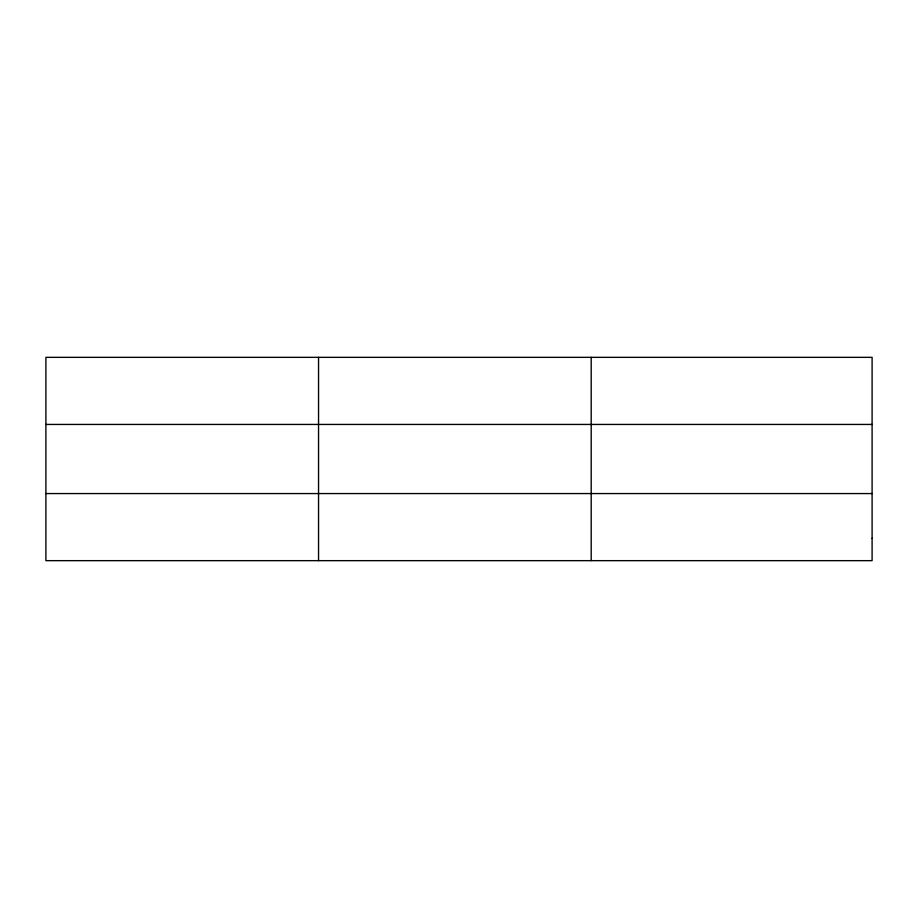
<?xml version="1.0" encoding="UTF-8"?>
<svg xmlns="http://www.w3.org/2000/svg" width="918" height="918" viewBox="0 0 918 918"><rect width="100%" height="100%" fill="white"/><g stroke="black" fill="none" stroke-linecap="round" stroke-linejoin="round"><path stroke-width="1.38" d="M318.546 357.343L318.546 560.657M591.192 357.343L591.192 560.657M45.9 424.437L872.1 424.437M45.9 493.563L872.1 493.563M872.1 538.292L872.1 560.657L45.9 560.657L45.9 357.343L872.1 357.343L872.1 538.292"/></g></svg>
